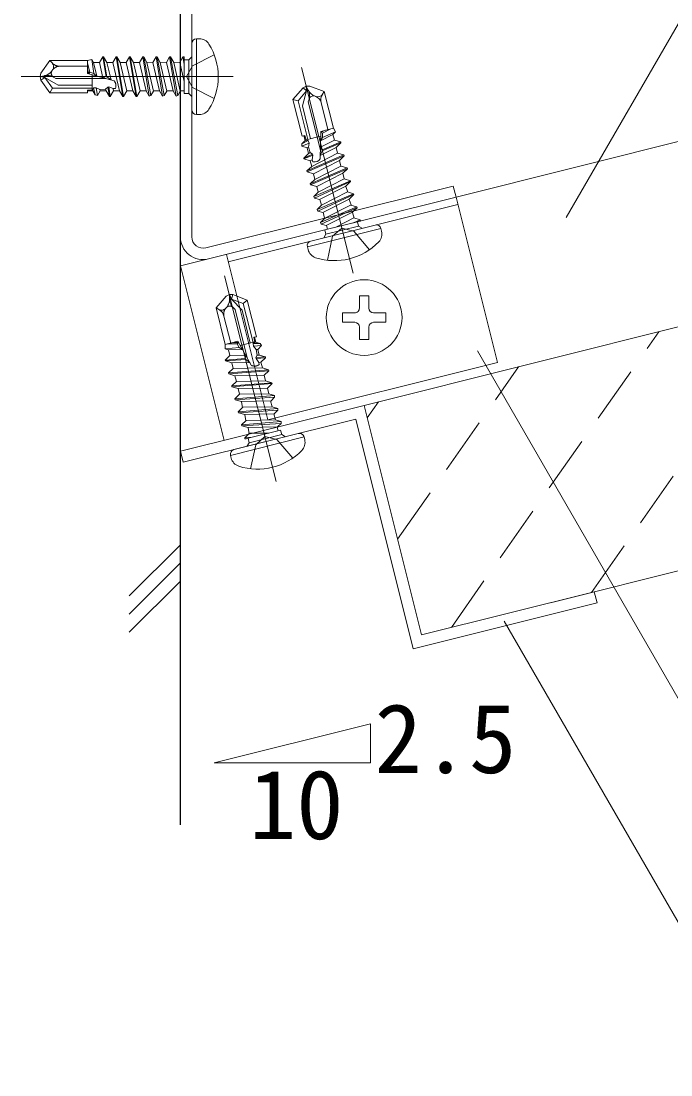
# Model space of a CAD drawing. Units: millimetres on the paper, enlarged 50 times, with parts at other scales. Extents: x -9752 to 9748, y -6991 to 6878.
# Drawn here: x 477 to 1164, y -84 to 1029 of the extents above; entities that cross this region are included whole.
import ezdxf
from ezdxf.enums import TextEntityAlignment as Align

# ---------------------------------------------------------------- set-up
doc = ezdxf.new("R2010")
doc.units = ezdxf.units.MM
doc.header["$LTSCALE"] = 50
for name, pattern in [('CHAIN1', [8, 5, -1, 1, -1]), ('DASHED1', [1.8, 1.2, -0.6]), ('LONG_DASHED1', [7, 6, -1])]:
    doc.linetypes.add(name, pattern=pattern)
for name, color, linetype, lineweight in [('4-0_中心線', 4, 'CHAIN1', 9), ('4-1_中線', 7, 'Continuous', 18), ('4-4_細線', 7, 'Continuous', 18), ('4-6_文字', 7, 'Continuous', 18), ('4-7_極太線', 3, 'Continuous', 18), ('4-8_隠線', 4, 'DASHED1', 9), ('4-B_太線１', 7, 'DASHED1', 18), ('4-C_太線２', 2, 'Continuous', 25)]:
    doc.layers.add(name, color=color, linetype=linetype, lineweight=lineweight)
doc.styles.add('ＭＳ ゴシック', font='')
doc.styles.get('ＭＳ ゴシック').set_extended_font_data('MS Gothic')

msp = doc.modelspace()

# ---------------------------------------------------------------- linework, layer by layer
at = {"layer": '4-0_中心線'}
for p, q in [((827.95, 762.75), (773.65, 979.98)), ((701.34, 970.46), (477.43, 970.46)), ((746.69, 542.79), (692.38, 760.02))]:
    msp.add_line(p, q, dxfattribs=at)
at = {"layer": '4-1_中線'}
for p, q in [((936.68, 843.22), (1507.62, 985.96)), ((2051.47, 926.07), (839.67, 623.12)), ((645.78, 770.5), (675.46, 777.92)), ((645.78, 770.5), (691.87, 586.17))]:
    msp.add_line(p, q, dxfattribs=at)
at = {"layer": '4-4_細線'}
for p, q in [((657.64, 801.2), (657.64, 1070.46)), ((672.55, 789.56), (933.77, 854.87)), ((933.77, 854.87), (936.68, 843.22)), ((675.46, 777.92), (936.68, 843.22)), ((830.94, 608.57), (648.55, 562.97)), ((830.94, 608.57), (891.57, 366.04)), ((645.64, 574.62), (648.55, 562.97)), ((1082.69, 426.18), (900.3, 380.59)), ((1082.69, 426.18), (1085.6, 414.54)), ((1085.6, 414.54), (891.57, 366.04))]:
    msp.add_line(p, q, dxfattribs=at)
msp.add_lwpolyline([(645.64, 574.62), (839.67, 623.12), (900.3, 380.59)], dxfattribs=at)
for radius in [24, 12]:
    msp.add_arc((669.64, 801.2), radius, 180, 284.03624, dxfattribs=at)
at = {"layer": '4-6_文字'}
for p, q in [((1053.14, 821.7), (1313.49, 1272.65)), ((1264.37, -84.35), (987.58, 395.07)), ((681.31, 245.49), (846.45, 286.77)), ((846.45, 245.49), (846.45, 286.77)), ((681.31, 245.49), (846.45, 245.49))]:
    msp.add_line(p, q, dxfattribs=at)
msp.add_lwpolyline([(959.19, 680.7), (1299.77, 90.8), (2199.77, 90.8)], dxfattribs=at)
at = {"layer": '4-7_極太線'}
for p, q in [((696.09, 774.83), (938.62, 835.46)), ((936.68, 843.22), (980.34, 668.6))]:
    msp.add_line(p, q, dxfattribs=at)
msp.add_lwpolyline([(694.15, 782.59), (737.8, 607.97), (980.34, 668.6)], dxfattribs=at)
at = {"layer": '4-8_隠線'}
for p, q in [((1079.87, 425.48), (1299.04, 737.97)), ((931.75, 388.45), (1150.92, 700.94)), ((875.02, 481.71), (1002.81, 663.91)), ((842.92, 610.1), (854.69, 626.88))]:
    msp.add_line(p, q, dxfattribs=at)
at = {"layer": '4-8_隠線', "linetype": 'Continuous'}
msp.add_line((1036.45, 414.63), (2112.1, 683.54), dxfattribs=at)
at = {"layer": '4-B_太線１', "linetype": 'Continuous'}
for p, q in [((657.64, 1005.46), (657.64, 935.46)), ((662.64, 1010.46), (662.64, 930.46)), ((662.64, 1010.46), (665.64, 1010.46)), ((775.24, 958.72), (764.52, 946.37)), ((778.55, 960.37), (775.24, 958.72)), ((775.24, 958.72), (778.9, 955.31)), ((778.9, 955.31), (778.55, 960.37)), ((780.57, 956.32), (778.55, 960.37)), ((778.9, 955.31), (770.01, 945.06)), ((774.44, 939.7), (778.9, 955.31)), ((781.47, 946.62), (780.64, 943.75)), ((788.56, 949.48), (787.78, 949.78)), ((795.66, 951.78), (797.51, 954.62)), ((807.17, 915.99), (797.51, 954.62)), ((774.18, 907.74), (764.52, 946.37)), ((770.01, 945.06), (764.52, 946.37)), ((770.01, 945.06), (780.25, 904.1)), ((774.44, 939.7), (783.16, 904.83)), ((780.64, 943.75), (793.41, 892.66)), ((794.2, 943.11), (801.35, 914.53)), ((662.64, 930.46), (665.64, 930.46)), ((798.47, 913.81), (793.76, 911.38)), ((793.78, 912.64), (807.17, 915.99)), ((795.75, 910.79), (804.62, 915.35)), ((809.45, 912.01), (807.17, 915.99)), ((773.93, 899.58), (780.69, 903.05)), ((773.93, 899.58), (777.44, 902.97)), ((774.18, 907.74), (776.94, 908.43)), ((777.44, 902.97), (776.12, 908.22)), ((776.94, 908.43), (778.46, 903.5)), ((778.46, 903.5), (777.44, 902.97)), ((793.69, 907.46), (778.42, 903.64)), ((780.69, 903.05), (778.46, 903.5)), ((780.69, 903.05), (781.59, 900.15)), ((793.78, 912.64), (793.25, 883.71)), ((808.25, 903.41), (793.47, 895.79)), ((793.6, 902.62), (806.75, 909.4)), ((793.6, 902.62), (795.66, 906.14)), ((795.75, 910.79), (793.76, 911.38)), ((795.66, 906.14), (809.45, 912.01)), ((795.75, 910.79), (795.66, 906.14)), ((809.45, 912.01), (806.75, 909.4)), ((808.25, 903.41), (806.75, 909.4)), ((773.84, 896.86), (781.59, 900.15)), ((773.84, 896.86), (773.93, 899.58)), ((773.84, 896.86), (779.36, 895.28)), ((779.36, 895.28), (780.78, 896.01)), ((780.86, 889.29), (779.36, 895.28)), ((780.78, 896.01), (781.59, 900.15)), ((780.78, 896.01), (782.58, 890.18)), ((793.31, 887.03), (810.17, 895.72)), ((793.31, 887.03), (795.4, 891.92)), ((795.39, 892.99), (793.47, 895.79)), ((795.4, 891.92), (815.15, 900.53)), ((795.42, 893), (795.4, 891.92)), ((815.15, 900.53), (810.17, 895.72)), ((811.67, 889.73), (810.17, 895.72)), ((815.15, 900.53), (814.91, 901.5)), ((775.87, 884.48), (780.86, 889.29)), ((775.87, 884.48), (785.18, 888.54)), ((776.12, 883.51), (775.87, 884.48)), ((776.12, 883.51), (785.48, 887.59)), ((776.12, 883.51), (782.78, 881.6)), ((779.54, 869.83), (818.57, 886.85)), ((782.58, 890.18), (780.86, 889.29)), ((785.18, 888.54), (782.58, 890.18)), ((782.78, 881.6), (784.9, 882.69)), ((784.28, 875.61), (782.78, 881.6)), ((811.67, 889.73), (784.28, 875.61)), ((784.9, 882.69), (785.48, 887.59)), ((784.9, 882.69), (785.63, 880.34)), ((785.18, 888.54), (785.48, 887.59)), ((786.2, 867.92), (813.59, 882.04)), ((818.57, 886.85), (813.59, 882.04)), ((815.09, 876.05), (813.59, 882.04)), ((818.57, 886.85), (818.33, 887.82)), ((779.29, 870.8), (784.28, 875.61)), ((779.54, 869.83), (779.29, 870.8)), ((779.54, 869.83), (786.2, 867.92)), ((782.96, 856.15), (821.99, 873.17)), ((815.09, 876.05), (787.69, 861.93)), ((821.99, 873.17), (817.01, 868.36)), ((821.99, 873.17), (821.75, 874.14)), ((782.71, 857.12), (787.69, 861.93)), ((787.69, 861.93), (786.2, 867.92)), ((787.39, 842.18), (825.41, 859.5)), ((789.62, 854.24), (817.01, 868.36)), ((818.51, 862.37), (791.11, 848.26)), ((818.51, 862.37), (817.01, 868.36)), ((825.41, 859.5), (820.43, 854.68)), ((825.41, 859.5), (825.17, 860.47)), ((782.96, 856.15), (782.71, 857.12)), ((782.96, 856.15), (789.62, 854.24)), ((786.54, 843.83), (791.11, 848.26)), ((791.11, 848.26), (789.62, 854.24)), ((792.53, 840.71), (820.43, 854.68)), ((821.93, 848.69), (794.53, 834.58)), ((828.83, 845.82), (828.59, 846.79)), ((787.39, 842.18), (786.54, 843.83)), ((787.39, 842.18), (792.53, 840.71)), ((790.81, 828.5), (828.83, 845.82)), ((794.53, 834.58), (792.97, 840.82)), ((795.95, 827.03), (823.85, 841)), ((828.83, 845.82), (823.85, 841)), ((789.96, 830.15), (794.53, 834.58)), ((790.81, 828.5), (789.96, 830.15)), ((790.81, 828.5), (795.95, 827.03)), ((797.95, 820.91), (796.39, 827.14)), ((825.4, 834.81), (798.87, 821.14)), ((812.86, 824.64), (832.06, 832.91)), ((820.44, 826.53), (832.3, 831.94)), ((832.06, 832.91), (825.4, 834.81)), ((827.37, 826.92), (827.32, 827.12)), ((832.3, 831.94), (828.9, 828.65)), ((832.3, 831.94), (832.06, 832.91)), ((851.31, 813.64), (783.4, 796.66)), ((857.37, 810), (779.76, 790.59)), ((857.37, 810), (858.1, 807.09)), ((779.76, 790.59), (780.49, 787.68)), ((834.67, 738.89), (844.67, 738.89)), ((834.67, 738.89), (834.67, 725.89)), ((844.67, 738.89), (844.67, 725.89)), ((816.67, 720.89), (829.67, 720.89)), ((816.67, 720.89), (816.67, 710.89)), ((849.67, 720.89), (862.67, 720.89)), ((862.67, 720.89), (862.67, 710.89)), ((816.67, 710.89), (829.67, 710.89)), ((834.67, 705.89), (834.67, 692.89)), ((844.67, 705.89), (844.67, 692.89)), ((849.67, 710.89), (862.67, 710.89)), ((834.67, 692.89), (844.67, 692.89)), ((702.21, 576.39), (770.12, 593.37)), ((698.57, 570.33), (776.18, 589.73)), ((776.18, 589.73), (776.91, 586.82)), ((698.57, 570.33), (699.3, 567.42))]:
    msp.add_line(p, q, dxfattribs=at)
at = {"layer": '4-B_太線１'}
for p, q in [((564.57, 991.46), (563.57, 991.46)), ((568.13, 970.21), (564.57, 991.46)), ((564.57, 991.46), (568.03, 985.46)), ((578.67, 991.46), (577.67, 991.46)), ((585.72, 949.46), (578.67, 991.46)), ((578.67, 991.46), (582.13, 985.46)), ((592.77, 991.46), (591.77, 991.46)), ((599.82, 949.46), (592.77, 991.46)), ((592.77, 991.46), (596.23, 985.46)), ((606.87, 991.46), (605.87, 991.46)), ((614.44, 950.38), (606.87, 991.46)), ((606.87, 991.46), (610.33, 985.46)), ((620.97, 991.46), (619.97, 991.46)), ((628.54, 950.38), (620.97, 991.46)), ((620.97, 991.46), (624.43, 985.46)), ((635.27, 991.46), (634.27, 991.46)), ((642.85, 950.38), (635.27, 991.46)), ((635.27, 991.46), (638.74, 985.46)), ((648.37, 991.46), (644.91, 985.46)), ((649.37, 991.46), (648.37, 991.46)), ((649.64, 983.71), (648.37, 991.46)), ((649.37, 991.46), (649.64, 991.01)), ((649.64, 990.03), (649.37, 991.46)), ((657.64, 991.46), (654.47, 988.29)), ((547.64, 987.46), (507.82, 987.46)), ((510.12, 984.98), (507.82, 987.46)), ((518.17, 981.46), (547.64, 981.46)), ((552.05, 988.72), (547.64, 987.46)), ((547.64, 973.67), (547.64, 987.46)), ((549.91, 975.13), (547.64, 984.84)), ((554.4, 973.92), (552.05, 988.72)), ((552.05, 988.72), (553.93, 985.46)), ((560.1, 985.46), (553.93, 985.46)), ((557.32, 971.06), (553.93, 985.46)), ((560.1, 985.46), (563.91, 969.28)), ((574.2, 985.46), (568.03, 985.46)), ((572.37, 967), (568.03, 985.46)), ((574.2, 985.46), (581.25, 955.46)), ((588.3, 985.46), (582.13, 985.46)), ((589.18, 955.46), (582.13, 985.46)), ((588.3, 985.46), (595.35, 955.46)), ((603.28, 955.46), (596.23, 985.46)), ((602.4, 985.46), (596.23, 985.46)), ((602.4, 985.46), (609.45, 955.46)), ((617.12, 955), (610.33, 985.46)), ((616.5, 985.46), (623.55, 955.46)), ((631.22, 955), (624.43, 985.46)), ((630.81, 985.46), (637.86, 955.46)), ((645.52, 955), (638.74, 985.46)), ((644.91, 985.46), (649.64, 965.34)), ((649.64, 952.76), (649.64, 991.01)), ((649.64, 988.17), (654.47, 988.29)), ((652.18, 970.46), (658.27, 981.91)), ((654.47, 952.64), (654.47, 988.29)), ((502.05, 971.44), (497.64, 970.46)), ((502.64, 969.58), (497.64, 970.46)), ((497.64, 970.46), (498.44, 966.86)), ((498.44, 966.86), (502.64, 969.58)), ((516.69, 961.46), (502.64, 969.58)), ((502.64, 969.58), (510.42, 958.46)), ((510.63, 977.54), (510.15, 976.86)), ((511.68, 969.96), (514.27, 968.46)), ((547.64, 978.5), (548.85, 973.34)), ((547.64, 973.67), (575.57, 966.13)), ((549.91, 975.13), (548.85, 973.34)), ((549.91, 975.13), (554.4, 973.92)), ((552.64, 972.32), (552.64, 956.58)), ((557.32, 971.06), (554.4, 973.92)), ((567.09, 970.46), (563.91, 969.28)), ((567.09, 970.49), (568.13, 970.21)), ((572.37, 967), (568.13, 970.21)), ((652.18, 970.46), (658.27, 959.01)), ((498.44, 966.86), (507.82, 953.46)), ((510.42, 958.46), (507.82, 953.46)), ((510.42, 958.46), (552.64, 958.46)), ((514.27, 968.46), (566.93, 968.46)), ((516.69, 961.46), (552.64, 961.46)), ((553.76, 958.64), (552.79, 956.59)), ((553.76, 958.64), (556.79, 958.81)), ((555.49, 951.24), (553.76, 958.64)), ((558.11, 950.49), (556.79, 958.81)), ((560.62, 957.02), (556.79, 958.81)), ((568.94, 959.48), (566.71, 957.35)), ((568.94, 959.48), (569.93, 959.54)), ((570.62, 949.46), (568.94, 959.48)), ((571.62, 949.46), (569.93, 959.54)), ((574.53, 957.79), (569.93, 959.54)), ((574.53, 957.79), (576.99, 957.92)), ((575.08, 955.46), (574.53, 957.79)), ((547.64, 953.46), (507.82, 953.46)), ((547.64, 956.3), (552.79, 956.59)), ((547.64, 953.46), (547.64, 956.3)), ((553.05, 955.46), (547.64, 955.46)), ((552.79, 956.59), (553.05, 955.46)), ((555.49, 951.24), (553.05, 955.46)), ((558.11, 950.49), (555.49, 951.24)), ((558.11, 950.49), (560.98, 955.46)), ((560.62, 957.02), (566.71, 957.35)), ((560.98, 955.46), (560.62, 957.02)), ((567.15, 955.46), (560.98, 955.46)), ((566.71, 957.35), (567.15, 955.46)), ((570.62, 949.46), (567.15, 955.46)), ((571.62, 949.46), (570.62, 949.46)), ((571.62, 949.46), (575.08, 955.46)), ((581.25, 955.46), (575.08, 955.46)), ((584.72, 949.46), (581.25, 955.46)), ((585.72, 949.46), (584.72, 949.46)), ((585.72, 949.46), (589.18, 955.46)), ((595.35, 955.46), (589.18, 955.46)), ((598.82, 949.46), (595.35, 955.46)), ((599.82, 949.46), (598.82, 949.46)), ((599.82, 949.46), (603.28, 955.46)), ((609.45, 955.46), (603.28, 955.46)), ((612.63, 949.95), (609.45, 955.46)), ((614.44, 950.38), (612.63, 949.95)), ((614.44, 950.38), (617.12, 955)), ((623.55, 955.46), (617.12, 955.46)), ((626.73, 949.95), (623.55, 955.46)), ((628.54, 950.38), (626.73, 949.95)), ((628.54, 950.38), (631.22, 955)), ((637.86, 955.46), (631.22, 955.46)), ((641.04, 949.95), (637.86, 955.46)), ((642.85, 950.38), (641.04, 949.95)), ((642.85, 950.38), (645.52, 955)), ((649.64, 955.46), (645.52, 955.46)), ((649.64, 952.76), (654.47, 952.64)), ((657.64, 949.46), (654.47, 952.64)), ((793.43, 816.27), (812.86, 824.64)), ((794.28, 814.62), (820.44, 826.53)), ((799.42, 813.15), (827.32, 827.12)), ((828.9, 828.65), (827.32, 827.12)), ((829.3, 820.99), (827.37, 826.92)), ((793.43, 816.27), (798.32, 821)), ((794.28, 814.62), (793.43, 816.27)), ((794.28, 814.62), (799.42, 813.15)), ((798.24, 808.61), (835.34, 817.89)), ((800.86, 809.27), (799.86, 813.26)), ((828.82, 821.13), (810.45, 811.67)), ((828.26, 816.12), (835.48, 819.23)), ((835.48, 819.23), (828.82, 821.13)), ((832.59, 817.2), (833.88, 812.55)), ((834.4, 817.65), (835.72, 818.26)), ((835.72, 818.26), (835.34, 817.89)), ((835.72, 818.26), (835.48, 819.23)), ((796.98, 800.05), (799.29, 803.9)), ((798.24, 808.61), (799.29, 803.9)), ((799.29, 803.9), (833.88, 812.55)), ((816.03, 810.44), (806.4, 801.76)), ((816.03, 810.44), (828.61, 807.31)), ((837.73, 810.24), (833.88, 812.55)), ((697.36, 740.1), (701.06, 740.2)), ((699.43, 735.47), (697.36, 740.1)), ((697.48, 735.58), (697.36, 740.1)), ((701.06, 740.2), (699.43, 735.47)), ((710.71, 723.8), (699.43, 735.47)), ((699.43, 735.47), (712.1, 730.61)), ((701.06, 740.2), (716.32, 734.35)), ((693, 687.47), (683.34, 726.11)), ((686.31, 724.47), (683.34, 726.11)), ((693.65, 725.78), (694.2, 726.41)), ((701.26, 726.6), (703.34, 724.45)), ((703.34, 724.45), (716.11, 673.37)), ((710.71, 723.8), (719.43, 688.93)), ((712.1, 730.61), (716.32, 734.35)), ((712.1, 730.61), (722.34, 689.65)), ((725.98, 695.72), (716.32, 734.35)), ((691.67, 717.51), (698.82, 688.93)), ((706.38, 690.82), (693, 687.47)), ((706.38, 690.82), (720.47, 665.54)), ((725.98, 695.72), (723.23, 695.03)), ((723.23, 695.03), (724.2, 689.96)), ((725.35, 689.98), (724.04, 695.23)), ((692.85, 682.89), (693, 687.47)), ((707.78, 684.2), (692.85, 682.89)), ((692.85, 682.89), (696.46, 681.85)), ((705.51, 688.26), (695.54, 688.11)), ((711.26, 682.06), (696.46, 681.85)), ((697.96, 675.86), (696.46, 681.85)), ((701.69, 689.65), (706.99, 689.72)), ((705.51, 688.26), (706.99, 689.72)), ((705.51, 688.26), (707.78, 684.2)), ((711.26, 682.06), (707.78, 684.2)), ((708.9, 686.29), (724.17, 690.11)), ((722.44, 688.52), (724.2, 689.96)), ((730.05, 688.64), (722.44, 688.52)), ((722.44, 688.52), (723.01, 685.54)), ((731.4, 686.28), (723.01, 685.54)), ((725.68, 682.27), (723.01, 685.54)), ((724.2, 689.96), (725.35, 689.98)), ((730.05, 688.64), (725.35, 689.98)), ((727.28, 682.29), (725.68, 682.27)), ((725.68, 682.27), (726.83, 676.27)), ((731.4, 686.28), (727.28, 682.29)), ((728.77, 676.3), (727.28, 682.29)), ((731.4, 686.28), (730.05, 688.64)), ((693.22, 670.08), (692.98, 671.05)), ((714.7, 671.77), (693.22, 670.08)), ((693.22, 670.08), (699.88, 668.17)), ((697.96, 675.86), (714.58, 676.1)), ((718.85, 668.44), (699.88, 668.17)), ((701.38, 662.19), (699.88, 668.17)), ((714.18, 672.72), (714.7, 671.77)), ((714.21, 672.72), (714.58, 676.1)), ((718.85, 668.44), (714.7, 671.77)), ((725.31, 673.6), (726.83, 676.27)), ((735.43, 674.4), (725.31, 673.6)), ((725.31, 673.6), (725.5, 672.62)), ((735.68, 673.43), (725.5, 672.62)), ((728.31, 668.58), (725.5, 672.62)), ((726.83, 676.27), (728.77, 676.3)), ((730.7, 668.61), (728.31, 668.58)), ((728.31, 668.58), (728.77, 666.16)), ((735.43, 674.4), (728.77, 676.3)), ((735.68, 673.43), (730.7, 668.61)), ((732.19, 662.62), (730.7, 668.61)), ((735.68, 673.43), (735.43, 674.4)), ((696.64, 656.4), (696.4, 657.37)), ((739.1, 659.75), (696.64, 656.4)), ((701.38, 662.19), (732.19, 662.62)), ((738.85, 660.72), (732.19, 662.62)), ((739.1, 659.75), (734.12, 654.93)), ((739.1, 659.75), (738.85, 660.72)), ((696.64, 656.4), (703.3, 654.49)), ((742.52, 646.07), (700.06, 642.72)), ((734.12, 654.93), (703.3, 654.49)), ((704.8, 648.51), (703.3, 654.49)), ((704.8, 648.51), (735.61, 648.94)), ((735.61, 648.94), (734.12, 654.93)), ((742.27, 647.04), (735.61, 648.94)), ((742.52, 646.07), (737.53, 641.25)), ((742.52, 646.07), (742.27, 647.04)), ((700.06, 642.72), (699.82, 643.69)), ((700.06, 642.72), (706.72, 640.82)), ((737.53, 641.25), (706.72, 640.82)), ((708.22, 634.83), (706.72, 640.82)), ((708.22, 634.83), (739.03, 635.26)), ((739.03, 635.26), (737.53, 641.25)), ((745.15, 633.51), (739.03, 635.26)), ((703.48, 629.04), (703.24, 630.01)), ((745.18, 631.66), (703.48, 629.04)), ((703.48, 629.04), (710.14, 627.14)), ((741.34, 627.94), (710.14, 627.14)), ((742.45, 621.59), (740.89, 627.83)), ((745.18, 631.66), (741.34, 627.94)), ((745.18, 631.66), (745.15, 633.51)), ((706.9, 615.36), (706.66, 616.33)), ((748.6, 617.98), (706.9, 615.36)), ((706.9, 615.36), (713.56, 613.46)), ((711.64, 621.15), (742.45, 621.59)), ((744.76, 614.26), (713.56, 613.46)), ((748.57, 619.84), (742.45, 621.59)), ((745.92, 607.7), (744.31, 614.15)), ((748.6, 617.98), (744.76, 614.26)), ((748.6, 617.98), (748.57, 619.84)), ((710.37, 601.48), (710.13, 602.45)), ((752.07, 604.1), (710.37, 601.48)), ((710.37, 601.48), (717.03, 599.58)), ((715.11, 607.27), (745.92, 607.7)), ((752.04, 605.96), (745.92, 607.7)), ((752.07, 604.1), (748.23, 600.38)), ((752.07, 604.1), (752.04, 605.96)), ((713.55, 588.77), (718.53, 593.59)), ((751.4, 596.93), (714.3, 587.66)), ((748.23, 600.38), (717.03, 599.58)), ((752.69, 592.28), (718.1, 583.63)), ((718.53, 593.59), (739.19, 593.88)), ((734.84, 590.18), (725.21, 581.49)), ((734.84, 590.18), (747.43, 587.05)), ((748.78, 596.28), (747.78, 600.27)), ((751.4, 596.93), (752.69, 592.28)), ((756.54, 589.97), (752.69, 592.28)), ((721.38, 589.43), (713.55, 588.77)), ((713.79, 587.8), (713.55, 588.77)), ((715.24, 587.89), (713.79, 587.8)), ((713.79, 587.8), (714.3, 587.66)), ((715.79, 579.79), (718.1, 583.63)), ((717.05, 588.35), (718.1, 583.63))]:
    msp.add_line(p, q, dxfattribs=at)
at = {"layer": '4-B_太線１', "linetype": 'LONG_DASHED1'}
for p, q in [((681.43, 993.46), (658.27, 981.91)), ((681.43, 947.46), (658.27, 959.01)), ((800.81, 776.48), (806.4, 801.76)), ((845.44, 787.64), (828.61, 807.31)), ((719.62, 556.22), (725.21, 581.49)), ((764.25, 567.37), (747.43, 587.05))]:
    msp.add_line(p, q, dxfattribs=at)
at = {"layer": '4-B_太線１'}
for points in [[(567.09, 970.46), (563.57, 991.46), (560.1, 985.46)], [(584.72, 949.46), (577.67, 991.46), (574.2, 985.46)], [(598.82, 949.46), (591.77, 991.46), (588.3, 985.46)], [(612.63, 949.95), (605.87, 991.46), (602.4, 985.46)], [(626.73, 949.95), (619.97, 991.46), (616.5, 985.46)], [(641.04, 949.95), (634.27, 991.46), (630.81, 985.46)], [(507.82, 987.46), (498.44, 974.07), (497.64, 970.46)], [(616.75, 985.9), (610.54, 985.46), (610.33, 985.46)], [(630.85, 985.9), (624.64, 985.46), (624.43, 985.46)], [(645.16, 985.9), (638.95, 985.46), (638.74, 985.46)], [(798.58, 820.99), (798, 820.7), (797.97, 820.83)], [(683.34, 726.11), (694.05, 738.45), (697.36, 740.1)], [(714.21, 672.72), (692.98, 671.05), (697.96, 675.86)], [(738.85, 660.72), (696.4, 657.37), (701.38, 662.19)], [(742.27, 647.04), (699.82, 643.69), (704.8, 648.51)], [(745.15, 633.51), (703.24, 630.01), (708.22, 634.83)], [(711.28, 620.8), (710.19, 626.93), (710.14, 627.14)], [(748.57, 619.84), (706.66, 616.33), (711.64, 621.15)], [(714.7, 607.12), (713.61, 613.26), (713.56, 613.46)], [(752.04, 605.96), (710.13, 602.45), (715.11, 607.27)], [(718.17, 593.24), (717.08, 599.38), (717.03, 599.58)]]:
    msp.add_lwpolyline(points, dxfattribs=at)
at = {"layer": '4-B_太線１', "linetype": 'Continuous'}
for points in [[(797.51, 954.62), (782.24, 960.47), (778.55, 960.37)], [(795.39, 892.99), (814.91, 901.5), (808.25, 903.41)], [(779.29, 870.8), (818.33, 887.82), (811.67, 889.73)], [(782.71, 857.12), (821.75, 874.14), (815.09, 876.05)], [(786.54, 843.83), (825.17, 860.47), (818.51, 862.37)], [(789.96, 830.15), (828.59, 846.79), (821.93, 848.69)], [(822.41, 848.55), (820.48, 854.48), (820.43, 854.68)], [(825.83, 834.88), (823.9, 840.8), (823.85, 841)]]:
    msp.add_lwpolyline(points, dxfattribs=at)
msp.add_circle((839.67, 715.89), 40, dxfattribs=at)
for centre, radius, start, end in [((662.64, 1005.46), 5, 90, 180), ((665.64, 998.46), 12, 31.89078, 90), ((620.64, 970.46), 65, 328.10921, 31.89078), ((792.59, 962.33), 13.44, 206.53624, 249.03624), ((768.54, 950.32), 13.44, 344.03623, 26.53624), ((786.07, 945.31), 4.79, 69.03623, 164.03623), ((790.68, 955.02), 5.94, 249.03624, 326.8819), ((785.27, 940.88), 9.21, 14.03624, 69.03623), ((804.86, 945.78), 10.98, 146.8819, 194.03624), ((662.64, 935.46), 5, 180, 270), ((665.64, 942.46), 12, 270, 328.10921), ((786.92, 887.73), 7.5, 260.1155, 327.58084), ((852.52, 808.78), 5, 14.03624, 104.03624), ((846.46, 804.18), 12, 315.92702, 14.03624), ((784.61, 791.81), 5, 104.03624, 194.03624), ((808.38, 841.04), 65, 252.14545, 315.92702), ((792.13, 790.59), 12, 194.03624, 252.14545), ((829.67, 725.89), 5, 269.99998, 0), ((849.67, 725.89), 5, 180, 270), ((829.67, 705.89), 5, 0, 89.99998), ((849.67, 705.89), 5, 90, 180), ((771.33, 588.52), 5, 14.03624, 104.03624), ((765.27, 583.91), 12, 315.92704, 14.03624), ((703.42, 571.54), 5, 104.03624, 194.03624), ((727.19, 620.77), 65, 252.14547, 315.92704), ((710.94, 570.33), 12, 194.03624, 252.14547)]:
    msp.add_arc(centre, radius, start, end, dxfattribs=at)
at = {"layer": '4-B_太線１'}
for centre, radius, start, end in [((505.77, 980.94), 5.94, 325, 42.84566), ((518.17, 992.45), 10.98, 222.84566, 270), ((518.17, 972.25), 9.21, 90, 144.99998), ((499.14, 984.56), 13.44, 282.5, 325), ((504.96, 958.32), 13.44, 59.99998, 102.5), ((514.08, 974.11), 4.79, 144.99998, 239.99998), ((570.14, 960.96), 7.5, 336.07925, 43.5446), ((684.05, 735.22), 13.44, 319.03624, 1.53624), ((710.92, 735.94), 13.44, 181.53624, 224.03626), ((681.01, 714.85), 10.98, 14.03624, 61.19059), ((689.17, 729.67), 5.94, 241.19059, 319.03624), ((700.6, 719.75), 9.21, 139.03626, 194.03624), ((697.81, 723.27), 4.79, 44.03626, 139.03626), ((724.16, 672.07), 7.5, 240.49164, 307.95699)]:
    msp.add_arc(centre, radius, start, end, dxfattribs=at)
at = {"layer": '4-C_太線２'}
for p, q in [((645.64, 179.97), (645.64, 1270.46)), ((645.64, 475.71), (591.64, 421.71)), ((645.64, 456.62), (591.64, 402.62)), ((645.64, 437.53), (591.64, 383.53))]:
    msp.add_line(p, q, dxfattribs=at)

# ---------------------------------------------------------------- texts
at = {"layer": '4-6_文字', "color": 4, "style": 'ＭＳ ゴシック'}
for s, p in [('2.5', (850.78, 212.62)), ('10', (718.13, 142.85))]:
    msp.add_text(s, height=73.31, dxfattribs=at).set_placement(p, align=Align.BOTTOM_LEFT)

doc.saveas('drawing.dxf')
